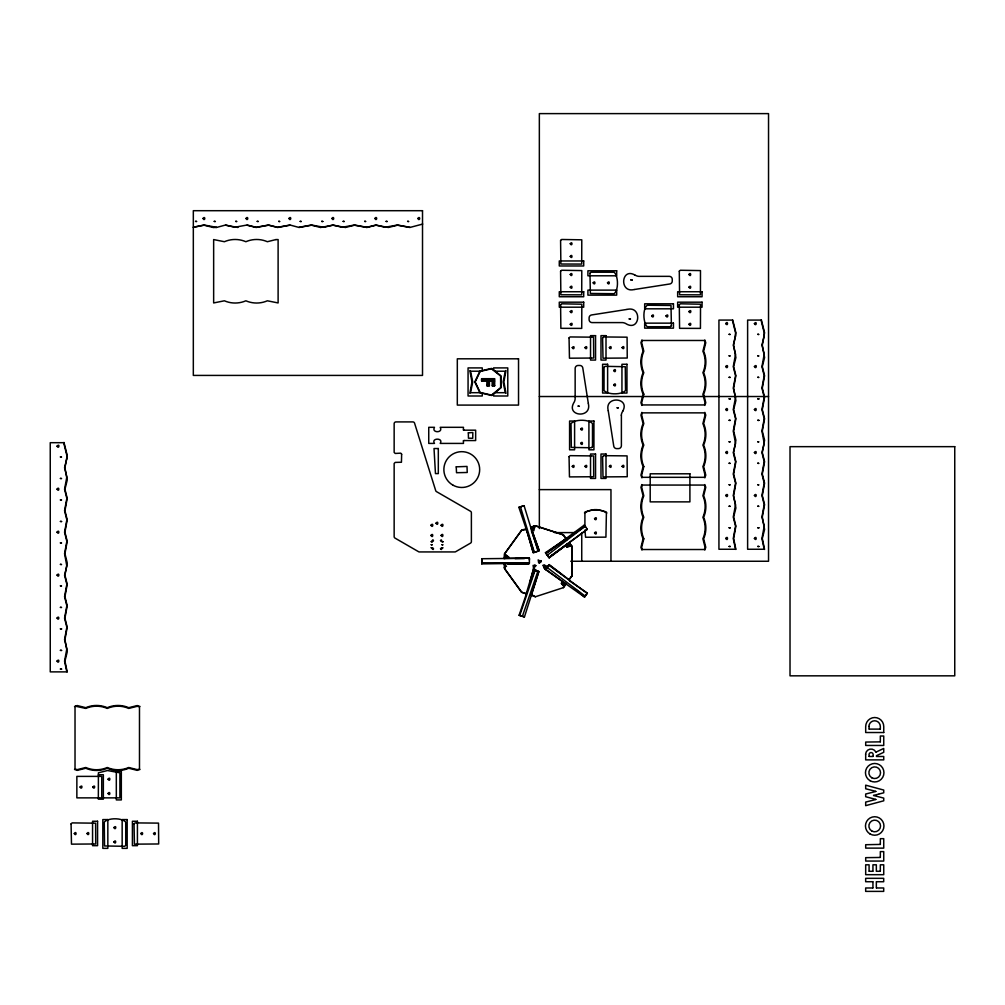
<?xml version="1.0" encoding="UTF-8"?>
<svg xmlns="http://www.w3.org/2000/svg" width="1005" height="1005" viewBox="0 0 1005 1005"><rect width="100%" height="100%" fill="white"/><g stroke="black" fill="none" stroke-linecap="round" stroke-linejoin="round"><path stroke-width="1.5" d="M504.812 563.579L481.759 563.88L481.747 558.73L529.396 558.227L529.384 563.265L507.877 563.541M529.396 559.936L529.396 558.227M481.759 563.88L481.747 558.73M571.895 576.041L571.795 546.142L569.119 542.625L566.694 547.223L569.873 546.104L571.883 546.469L571.895 576.041L569.27 579.345M566.908 539.773L563.428 534.861L535.401 525.753L530.841 527.185L539.208 550.702L533.253 552.7L526.205 528.68M504.271 563.541L504.799 569.069L521.696 592.309L526.205 593.817L534.786 565.011L535.828 565.664L533.58 568.478L529.937 582.021M508.693 557.097L506.332 556.029L504.598 553.856L504.196 558.742L508.693 557.097L504.598 553.856L521.696 530.188L526.08 528.806M561.33 542.21L566.255 538.693L545.451 552.662L549.295 557.762L549.471 557.021M529.258 558.102L505.641 558.403L506.332 556.029L504.523 557.863L504.648 553.642L521.708 530.163L526.168 529.622M538.642 571.883L531.406 594.583L535.401 596.756L563.453 587.624L566.255 583.805M527.06 591.97L519.095 615.236L524.434 616.97L538.919 571.581L533.63 569.86L536.632 570.84M563.353 587.674L565.727 583.817L544.685 568.604L543.919 567.486L544.735 564.936M519.095 615.236L519.748 615.437L535.087 570.325M530.552 581.782L534.534 570.149M519.748 615.437L522.399 616.291L537.889 571.217M561.406 583.403L561.745 582.586L565.727 583.817L563.189 585.601L561.406 583.403L564.898 584.847L563.189 585.601L561.745 582.586M505.188 565.777L504.083 567.8L521.696 592.309M622.836 411.007C630.248 397.578 604.859 395.543 608.113 410.178A8.216 8.216 0 0 0 608.213 410.681M539.522 562.863L541.004 561.644L538.19 559.911L538.655 562.624L539.522 562.863L540.941 560.677L538.718 560.941M571.895 575.739L569.106 579.822L549.245 564.634L544.685 568.604L543.215 565.275L546.418 566.016L544.685 568.604L546.079 569.446L549.245 564.634M585.199 596.116L584.558 597.058L545.577 569.571L548.868 565.099L587.171 593.39L585.199 596.116L547.122 567.498L548.868 565.099M569.621 580.928L587.397 593.101L584.558 597.058L576.305 590.073M545.577 569.571L547.122 567.498M533.253 552.7L527.135 531.62M566.694 547.223L569.534 543.466L571.883 546.469M74.521 706.477L77.259 705.56L85.777 707.683A27.11 27.11 0 0 1 107.259 707.683A27.11 27.11 0 0 1 128.741 707.683L137.245 705.56L139.996 706.477M139.996 769.453L137.245 770.37L128.741 768.247A27.11 27.11 0 0 1 107.259 768.247A27.11 27.11 0 0 1 85.777 768.247L77.259 770.37L74.521 769.453M641.881 339.979L640.951 342.718L643.087 351.222A27.11 27.11 0 0 0 643.087 372.717A27.11 27.11 0 0 0 643.087 394.199L640.951 402.704L641.881 405.442M641.881 412.364L640.951 415.103L643.087 423.62A27.11 27.11 0 0 0 643.087 445.102A27.11 27.11 0 0 0 643.087 466.584L640.951 475.089L641.881 477.84M704.844 405.442L705.774 402.704L703.651 394.199A27.11 27.11 0 0 0 703.651 372.717A27.11 27.11 0 0 0 703.651 351.222L705.774 342.718L704.844 339.979M641.881 484.561L640.951 487.299L643.087 495.804A27.11 27.11 0 0 0 643.087 517.299A27.11 27.11 0 0 0 643.087 538.781L640.951 547.285L641.881 550.037M704.844 477.84L705.774 475.089L703.651 466.584A27.11 27.11 0 0 0 703.651 445.102A27.11 27.11 0 0 0 703.651 423.62L705.774 415.103L704.844 412.364M704.844 550.037L705.774 547.285L703.651 538.781A27.11 27.11 0 0 0 703.651 517.299A27.11 27.11 0 0 0 703.651 495.804L705.774 487.299L704.844 484.561M464.285 430.266L463.318 429.977L463.481 427.313L440.203 427.313C443.582 433.18 431.095 433.142 434.474 427.313L428.746 427.313L428.746 443.419L434.474 443.419C430.73 437.753 443.946 437.703 440.203 443.419L463.481 443.419L463.33 440.693L464.285 440.466M548.818 557.335L547.298 555.25L585.086 526.231L584.294 525.087L545.929 553.378L585.086 526.231L587.322 529.283L548.944 557.511L587.322 529.283M549.295 557.762L568.415 543.517L569.534 543.466L569.873 546.104L568.415 543.517L571.795 546.142L566.569 546.582M550.702 556.129L567.888 543.529M558.868 543.981L546.557 552.788L545.451 552.662M531.406 527.939L534.22 528.253L534.999 525.728L533.793 530.816L531.406 527.939L534.999 525.728L563.428 534.861M876.096 752.054L883.734 748.449L883.734 752.318L876.41 755.71M535.401 596.756L531.293 595.362M538.655 562.624L541.004 561.644L540.941 560.677M538.077 551.23L524.082 505.666L518.869 507.324L534.132 552.474L538.441 551.079L531.381 530.753M531.909 526.997L535.401 525.753M518.869 507.324L524.082 505.666M873.634 795.432L878.609 794.126M875.757 791.488L865.682 794.025L865.682 796.726L875.858 799.402M875.782 799.515L865.682 802.078L865.682 805.658L883.734 800.797L883.734 798.096L873.521 795.47M879.161 793.975L883.734 792.807L883.734 790.056L865.682 785.169L865.682 788.762L875.858 791.362M216.502 227.469L225.56 225.02L234.655 227.293L247.042 225.02L256.149 227.293L268.536 225.02L277.631 227.293L290.018 225.02L299.075 227.469L311.5 225.208L320.557 227.469M290.018 225.208L277.631 227.469L268.536 225.208L256.149 227.469L247.042 225.208M345.418 227.469L354.476 225.208L366.863 227.469M366.9 227.469L375.958 225.208L388.345 227.469L397.452 225.208L409.839 227.469L422.69 224.077M593.792 509.673L585.639 511.721A1.432 1.432 0 0 0 584.546 513.103M634.532 289.478L669.757 283.988A2.952 2.952 0 0 0 672.257 281.073L672.257 279.29A2.952 2.952 0 0 0 669.305 276.35L638.853 276.35A8.555 8.555 0 0 1 634.683 274.83M626.818 309.452L591.593 314.954A2.952 2.952 0 0 0 589.106 317.856L589.106 319.64A2.952 2.952 0 0 0 592.046 322.592L622.497 322.592A8.555 8.555 0 0 1 626.668 324.1C640.16 331.386 642.208 306.098 627.535 309.314A8.216 8.216 0 0 0 627.032 309.414M515.088 558.642L524.422 558.554M216.452 227.293L204.078 225.02L193.148 227.293L204.078 225.208L213.135 227.469M299.126 227.293L311.5 225.02L323.886 227.293L332.994 225.02L342.089 227.293L354.476 225.02L366.863 227.293L375.958 225.02L385.066 227.293L397.452 225.02L409.839 227.293M213.173 227.469L216.452 227.469M237.946 227.469L225.56 225.208M320.608 227.469L332.994 225.208L345.368 227.469M479.888 371.209L470.554 371.209L472.702 381.95L470.554 392.691L479.875 392.691L491.646 395.493L501.018 387.779L500.967 375.82L491.571 368.408L479.925 371.134L474.787 381.925L479.9 392.754M495.113 371.209L505.289 371.209L503.141 381.95L505.289 392.691L495.05 392.691M539.346 396.523L768.536 396.523M464.36 430.178L475.654 430.178L475.654 440.554L464.36 440.554M539.346 489.623L610.965 489.623L610.965 561.255M594.143 509.636L597.158 509.636M554.496 532.6L575.689 532.6M570.74 561.255L768.536 561.255L768.536 113.615L539.346 113.615L539.346 528.555M869.225 729.115L880.179 729.115M869.225 756.476L873.006 756.476M876.41 756.476L883.734 756.476L883.734 759.881L865.682 759.881L865.682 754.328M98.339 774.755L103.352 774.755L103.352 799.163L98.339 799.163L98.415 772.807L107.51 770.534L119.897 772.807L119.897 797.87L76.857 797.87L76.857 776.388L101.744 776.388L101.744 797.87M869.225 871.285L872.805 871.285M876.498 871.285L880.179 871.285M872.805 881.724L865.669 881.724L865.669 878.32L883.697 878.32L883.697 881.724L876.498 881.724M872.805 887.98L865.669 887.98L865.669 891.385L883.697 891.385L883.697 887.98L876.498 887.98M481.722 562.787L529.396 562.838M507.412 563.705L529.107 563.843L504.309 563.679M539.208 550.702L531.331 528.643M535.828 565.664L533.077 565.388L533.58 568.478L537.374 571.041M597.51 509.673L605.663 511.721A1.432 1.432 0 0 1 606.756 513.103M537.675 571.179L538.919 571.581M521.608 592.184L525.753 593.54M522.399 616.291L524.434 616.97M537.399 571.468L533.655 570.224L536.142 571.104M634.632 274.893C621.216 267.481 619.181 292.882 633.816 289.616A8.216 8.216 0 0 0 634.318 289.515M549.396 565.25L561.72 574.383M506.495 566.443L504.422 564.031L504.799 569.069M545.929 553.378L547.298 555.25M548.064 556.293L548.944 557.511M563.076 534.735L565.84 538.58M584.294 525.087L585.664 527.035M543.215 565.275L543.919 567.486M520.452 506.834L534.321 552.411M761.35 319.816L764.579 332.756L762.305 345.142L764.579 357.554L762.305 366.624L764.579 375.732L762.305 388.118L764.579 397.214L762.305 409.6L764.579 418.708L762.305 431.095L764.579 440.19L762.305 452.577L764.579 461.672L762.305 474.059L764.579 483.166L762.305 495.553L764.579 504.623L762.305 517.035L764.579 529.447L762.305 538.517L764.579 549.446M732.67 319.816L735.899 332.756L733.637 345.142L735.899 357.554L733.637 366.624L735.899 375.707L733.637 388.118L735.899 400.505L733.637 409.6L735.899 418.708L733.637 431.095L735.899 440.19L733.637 452.577L735.899 461.672L733.637 474.059L735.899 483.166L733.637 495.553L735.899 507.965L733.637 517.035L735.899 526.105L733.637 538.517L735.899 549.446M63.981 442.439L67.209 455.378L64.948 467.765L67.209 480.176L64.948 489.247L67.209 498.354L64.948 510.728L67.209 519.836L64.948 532.223L67.209 541.318L64.948 553.705L67.209 562.813L64.948 575.199L67.209 584.294L64.948 596.681L67.209 605.776L64.948 618.163L67.209 627.233L64.948 639.657L67.209 652.031L64.948 661.139L67.209 672.056M504.598 553.856L505.641 558.403M608.264 410.894L613.754 446.12A2.952 2.952 0 0 0 616.668 448.619L618.439 448.619A2.952 2.952 0 0 0 621.392 445.667L621.392 415.216M588.277 403.181L582.787 367.956A2.952 2.952 0 0 0 579.872 365.468L578.089 365.468A2.952 2.952 0 0 0 575.149 368.408L575.149 398.859A8.555 8.555 0 0 1 573.641 403.03C566.355 416.535 591.631 418.532 588.415 403.909A8.216 8.216 0 0 0 588.314 403.394M880.33 729.002L880.33 726.628A5.716 5.716 0 0 0 874.714 720.786A5.716 5.716 0 0 0 868.923 726.489M880.33 871.134L880.33 864.803L883.734 864.803L883.734 874.689L865.682 874.689L865.682 864.803L869.086 864.803L869.086 871.134M876.347 871.134L876.347 864.803L872.943 864.803L872.943 871.134M876.347 881.837L876.347 887.867M873.157 756.363L873.157 754.34A2.085 2.085 0 0 0 869.024 754.34L869.086 756.363M872.943 881.837L872.943 887.867M869.086 726.489L869.086 729.002M584.91 526.997L584.91 513.103C588.892 508.731 602.397 508.731 606.392 513.103L605.927 537.147L585.588 537.26L584.91 530.087M581.744 532.6L581.744 561.255M506.005 370.493L503.882 381.95L506.005 393.407M493.593 370.003L493.593 367.905L507.776 367.905L507.776 395.995L493.593 395.995L493.593 393.885M482.249 370.581L482.249 367.905L468.066 367.905L468.066 395.995L482.249 395.995L482.249 393.307M469.838 370.493L471.961 381.95L469.838 393.407M865.569 754.328A5.452 5.452 0 0 1 875.895 752.054M621.278 415.203A8.555 8.555 0 0 1 622.899 411.045M880.33 741.765L880.33 736.012L883.734 736.012L883.734 745.459L865.694 745.459L865.694 742.054L880.317 741.866M880.33 844.426L865.694 844.715L865.694 848.12L883.734 848.12L883.734 838.673L880.33 838.673L880.33 844.426M880.33 857.366L880.33 851.612L883.734 851.612L883.734 861.059L865.694 861.059L865.694 857.654L880.317 857.466M57.034 446.195C59.019 449.951 60.049 442.677 57.046 446.12M57.034 489.171C59.295 492.927 59.521 485.591 57.046 489.096M57.034 532.148C59.207 535.916 59.647 528.605 57.034 532.148M60.426 456.974L61.556 457.099L60.438 456.898M57.034 575.111C59.182 578.855 59.735 571.581 57.046 575.036M60.426 478.468L61.569 478.543L60.426 478.418M60.426 499.95L61.569 500.038L60.426 499.912M60.426 521.432L61.569 521.52L60.426 521.432M57.034 618.088C59.182 621.869 59.622 614.57 57.046 618.012M60.426 542.926L61.569 543.002L60.426 542.876M57.034 661.064C58.943 664.908 59.885 657.597 57.034 661.064M60.426 564.408L61.556 564.534L60.438 564.333M60.426 585.89L61.556 586.016L60.438 585.815M60.426 607.384L61.569 607.46L60.426 607.347M60.426 628.866L61.569 628.954L60.426 628.866M60.426 650.348L61.569 650.436L60.426 650.348M60.426 669.041L61.569 669.116L60.426 669.041M74.282 833.56C76.518 837.303 76.807 830.017 74.295 833.484M80.061 787.053C81.983 790.847 83.101 783.548 80.073 786.978M86.995 833.56C89.282 837.278 89.508 829.967 87.008 833.484M92.774 787.053C94.696 790.847 95.802 783.548 92.787 786.978M108.063 779.177C110.211 782.995 110.663 775.508 108.063 779.177M108.063 793.498C110.261 797.267 110.575 789.993 108.075 793.422M113.904 827.605C115.839 831.386 116.894 824.125 113.917 827.53M113.904 841.926C116.078 845.733 116.467 838.296 113.904 841.926M140.813 833.56C142.811 837.341 143.564 830.168 140.826 833.484M153.526 833.56C155.524 837.341 156.278 830.168 153.539 833.484M195.56 221.402L196.704 221.477L195.56 221.351M202.985 218.5C205.083 222.243 205.711 215.083 202.997 218.424M214.241 221.402L215.384 221.515L214.253 221.351M235.735 221.402L236.866 221.515L235.735 221.351M245.961 218.5C248.097 222.231 248.65 214.97 245.961 218.424M257.217 221.402L258.36 221.477L257.217 221.351M278.699 221.402L279.842 221.515L278.712 221.351M288.925 218.5C290.947 222.268 291.752 215.045 288.938 218.424M300.194 221.402L301.324 221.515L300.194 221.351M321.675 221.402L322.819 221.477L321.675 221.402M331.901 218.5C334.087 222.243 334.514 214.97 331.914 218.424M343.157 221.402L344.3 221.477L343.17 221.351M364.652 221.402L365.795 221.477L364.652 221.351M374.878 218.5C377.013 222.231 377.566 214.97 374.878 218.424M386.134 221.402L387.277 221.515L386.134 221.351M407.615 221.402L408.759 221.515L407.628 221.351M417.841 218.5C419.876 222.268 420.68 215.045 417.854 218.424M430.957 525.301C433.055 529.158 433.708 521.696 430.957 525.226M430.957 535.426C433.092 539.321 433.557 531.821 430.957 535.426M431.22 544.723L432.288 544.848L431.22 544.685M431.22 541.682L432.288 541.758L431.22 541.682M431.22 547.775L432.288 547.888L431.22 547.738M432.288 540.602C434.286 542.851 433.318 538.077 432.288 540.602M432.288 548.831C434.097 551.155 433.695 546.343 432.301 548.78M436.019 523.203C438.142 527.085 438.657 519.61 436.019 523.203M440.529 540.602C442.376 542.939 441.723 538.127 440.529 540.602M441.082 525.301C443.13 529.158 443.959 521.708 441.095 525.226M440.529 548.831C442.338 551.155 441.899 546.356 440.529 548.78M441.082 535.426C443.268 539.321 443.708 531.695 441.082 535.426M441.961 544.723L443.029 544.811L441.961 544.685M441.961 541.682L443.029 541.758L441.961 541.682M441.961 547.775L443.029 547.851L441.961 547.738M570.237 243.7C572.373 247.494 572.775 240.208 570.237 243.7M570.237 256.413C572.511 260.195 572.574 252.82 570.237 256.413M570.237 274.466C572.373 278.272 572.775 270.986 570.237 274.466M570.237 287.179C572.511 290.96 572.574 283.598 570.237 287.179M570.237 311.6C572.172 315.382 573.227 308.108 570.25 311.512M570.237 324.314C572.134 328.107 573.277 320.809 570.25 324.226M572.26 347.604C574.182 351.461 575.111 344.15 572.26 347.604M572.26 466.32C574.182 470.164 575.111 462.853 572.26 466.32M580.664 429.06C582.787 432.828 583.428 425.492 580.676 428.984M580.664 443.393C582.975 447.175 583.038 439.675 580.664 443.393M584.973 347.604C586.983 351.449 587.737 344.037 584.973 347.604M584.973 466.32C586.983 470.164 587.737 462.74 584.973 466.32M593.164 282.882C595.425 286.613 595.613 279.327 593.176 282.794M594.558 518.63C596.455 522.487 597.447 515.15 594.558 518.63M594.558 532.964C596.857 536.72 597.008 529.346 594.558 532.964M607.485 282.882C609.683 286.626 610.098 279.352 607.497 282.794M609.382 347.604C611.681 351.361 611.794 343.986 609.382 347.604M609.382 466.32C611.681 470.076 611.794 462.689 609.382 466.32M613.691 370.543C615.738 374.4 616.366 366.938 613.691 370.543M613.691 384.865C615.877 388.634 616.266 381.335 613.691 384.865M622.095 347.604C624.457 351.335 624.52 343.924 622.095 347.604M622.095 466.32C624.457 470.039 624.52 462.627 622.095 466.32M651.692 315.897C653.702 319.753 654.418 312.304 651.692 315.897M666.014 315.897C667.91 319.753 668.903 312.417 666.014 315.897M688.94 274.466C691.226 278.247 691.289 270.885 688.94 274.466M688.94 287.179C691.063 290.985 691.503 283.674 688.94 287.179M688.94 311.6C690.938 315.356 691.917 308.058 688.953 311.512M688.94 324.314C691.063 328.07 691.679 320.758 688.953 324.226M725.736 323.585C728.173 327.291 728.035 319.816 725.736 323.585M725.736 366.549C727.633 370.393 728.65 363.069 725.736 366.473M725.736 409.525C728.173 413.218 728.022 405.92 725.736 409.525M729.115 334.364L730.246 334.477L729.128 334.276M725.736 452.501C728.173 456.207 728.035 448.733 725.736 452.501M729.115 355.845L730.246 355.971L729.128 355.77M729.115 377.327L730.258 377.415L729.115 377.29M725.736 495.465C727.62 499.309 728.663 491.985 725.736 495.39M729.115 398.822L730.258 398.897L729.115 398.822M729.115 420.304L730.258 420.392L729.115 420.304M729.115 441.785L730.258 441.873L729.115 441.748M725.736 538.441C727.984 542.235 728.21 534.735 725.736 538.441M729.115 463.28L730.246 463.406L729.128 463.192M729.115 484.762L730.246 484.887L729.128 484.686M729.115 506.256L730.258 506.332L729.115 506.206M729.115 527.738L730.258 527.813L729.115 527.738M729.115 546.418L730.258 546.506L729.115 546.418M754.403 323.585C756.413 327.416 757.167 320.005 754.403 323.585M754.403 366.549C756.325 370.33 757.431 363.081 754.416 366.473M754.403 409.525C756.551 413.357 757.004 405.857 754.403 409.525M757.783 334.364L758.926 334.477L757.795 334.276M754.403 452.501C756.413 456.345 757.167 448.921 754.403 452.501M757.783 355.845L758.926 355.971L757.795 355.77M757.783 377.327L758.926 377.415L757.795 377.29M754.403 495.465C756.451 499.246 757.192 491.985 754.416 495.39M757.783 398.822L758.926 398.897L757.783 398.822M757.783 420.304L758.926 420.392L757.783 420.304M757.783 441.785L758.926 441.873L757.795 441.748M754.403 538.441C756.815 542.16 756.727 534.773 754.403 538.441M757.783 463.28L758.926 463.406L757.795 463.192M757.783 484.762L758.926 484.887L757.795 484.686M757.783 506.256L758.926 506.332L757.795 506.206M757.783 527.738L758.926 527.813L757.783 527.738M757.783 546.418L758.926 546.506L757.783 546.418M71.079 823.886L71.481 844.15L95.726 843.974L95.613 823.183L72.146 822.894L71.079 823.886M125.738 845.23L124.746 846.298L104.533 845.959L104.256 822.077C108.239 817.693 121.743 817.693 125.738 822.077L125.738 845.23M134.029 823.886L134.431 844.15L158.677 843.974L158.514 823.12L135.097 822.894L134.029 823.886M560.589 240.471L560.865 264.026L581.719 264.076L581.782 239.818L561.657 239.479L560.589 240.383M560.589 271.25L560.865 294.792L581.719 294.854L581.782 270.596L561.657 270.257L560.589 271.162M560.589 304.791L560.865 328.334L581.719 328.396L581.832 304.201L561.657 303.799L560.589 304.791M569.056 337.944L569.458 358.195L593.704 358.031L593.54 337.178L570.124 336.951L569.069 337.856M569.056 456.647L569.458 476.91L593.704 476.734L593.603 455.943L570.124 455.654L569.056 456.647M589.96 273.209L590.362 293.46L614.181 293.699C618.816 289.666 618.314 276.099 614.181 272.217L590.953 272.217L589.96 273.209M592.498 446.685L591.43 447.765L571.305 447.426L571.016 423.532C574.998 419.16 588.515 419.16 592.498 423.532L592.498 446.685M602.598 337.944L603 358.195L627.246 358.031L627.082 337.178L603.666 336.951L602.611 337.856M604.043 367.315L604.043 390.543C608.025 394.927 621.53 394.927 625.525 390.543L625.286 366.725L605.111 366.323L604.043 367.24M602.598 456.647L603 476.91L627.246 476.734L627.082 455.893L603.666 455.654L602.598 456.647M671.403 325.645L670.41 326.713L647.17 326.726C643.25 322.756 642.396 309.326 647.17 305.231L671.001 305.47L671.403 325.645M679.292 271.25L679.581 294.792L700.435 294.854L700.485 270.596L680.36 270.257L679.305 271.162M679.292 304.791L679.581 328.334L700.435 328.396L700.535 304.201L680.36 303.799L679.292 304.791M578.151 406.133L579.383 406.309L578.164 406.02M617.145 407.829L618.389 407.942L617.145 407.779M629.205 318.912L630.449 319.025L629.205 318.912M630.901 279.918L632.145 280.031L630.901 279.918M456.232 466.873L456.521 472.714L467.237 472.488L467.011 466.433L456.232 466.823M468.33 432.841L468.456 438.193L472.752 438.268L472.827 432.539L468.33 432.791M401.636 454.235L401.447 462.25L395.229 462.401L394.148 463.481L394.148 536.57A1.796 1.796 0 0 0 395.053 538.127L418.545 551.695A1.796 1.796 0 0 0 419.437 551.933L454.813 551.933A1.796 1.796 0 0 0 455.705 551.695L470.478 543.152A1.796 1.796 0 0 0 471.383 541.607L471.383 512.801A1.796 1.796 0 0 0 470.478 511.256L436.522 491.646A1.796 1.796 0 0 1 435.705 490.628L414.563 423.168A1.796 1.796 0 0 0 412.854 421.912L395.945 421.912A1.796 1.796 0 0 0 394.148 423.695L394.148 452.376L395.229 453.456L400.756 453.155L401.636 454.235M66.845 458.657L64.571 467.765L66.845 476.86L64.571 489.247L66.845 498.354L64.571 510.728L66.845 519.836L64.571 532.223L66.845 541.318L64.571 553.705L66.845 566.091L64.571 575.199L66.845 584.294L64.571 596.681L66.845 605.776L64.571 618.163L66.845 627.271L64.571 639.657L66.845 648.753L64.571 661.139L66.845 671.88L50.25 671.88L50.25 442.69L63.679 442.69L66.845 455.378L66.845 458.657M643.816 394.199L641.667 402.791L642.383 404.94L704.342 404.94L705.058 402.791L702.91 394.199A26.947 26.947 0 0 0 702.91 372.717A26.947 26.947 0 0 0 702.91 351.222L705.058 342.63L704.342 340.481L642.383 340.481L641.667 342.63L643.816 351.222A26.947 26.947 0 0 0 643.816 372.717A26.947 26.947 0 0 0 643.816 394.199M643.816 466.584L641.667 475.177L642.383 477.325L704.342 477.325L705.058 475.177L702.91 466.584A26.947 26.947 0 0 0 702.91 445.102A26.947 26.947 0 0 0 702.91 423.62L705.058 415.015L704.342 412.867L642.383 412.867L641.667 415.015L643.816 423.62A26.947 26.947 0 0 0 643.816 445.102A26.947 26.947 0 0 0 643.816 466.584M643.816 538.781L641.667 547.373L642.383 549.521L704.342 549.521L705.058 547.373L702.91 538.781A26.947 26.947 0 0 0 702.91 517.299A26.947 26.947 0 0 0 702.91 495.804L705.058 487.211L704.342 485.063L642.383 485.063L641.667 487.211L643.816 495.804A26.947 26.947 0 0 0 643.816 517.299A26.947 26.947 0 0 0 643.816 538.781M735.547 336.047L733.261 345.142L735.547 354.25L733.261 366.624L735.547 375.732L733.261 388.118L735.547 397.214L733.261 409.6L735.547 418.708L733.261 431.095L735.547 443.469L733.261 452.577L735.547 461.672L733.261 474.059L735.547 483.166L733.261 495.553L735.547 504.648L733.261 517.035L735.547 526.13L733.261 538.517L735.547 549.258L718.939 549.258L718.939 320.08L732.369 320.08L735.547 332.756L735.547 336.047M764.215 336.047L761.941 345.142L764.215 354.25L761.941 366.624L764.215 375.732L761.941 388.118L764.215 397.214L761.941 409.6L764.215 418.708L761.941 431.095L764.215 443.469L761.941 452.577L764.215 461.672L761.941 474.059L764.215 483.166L761.941 495.553L764.215 504.648L761.941 517.035L764.215 526.13L761.941 538.517L764.215 549.258L747.62 549.258L747.62 320.08L761.049 320.08L764.215 332.756L764.215 336.047M480.176 371.435L475.177 381.925L480.151 392.452L491.546 395.103L500.666 387.616L500.603 375.996L491.483 368.797L480.176 371.435M493.744 379.89L494.686 380.97L494.686 378.935L493.744 379.89M75.739 706.276L75.023 706.992L75.023 768.938L77.171 769.654L85.777 767.506A26.947 26.947 0 0 0 107.259 767.506A26.947 26.947 0 0 0 128.741 767.506L137.333 769.654L139.481 768.938L139.481 706.992L137.333 706.276L128.741 708.424A26.947 26.947 0 0 0 107.259 708.424A26.947 26.947 0 0 0 85.777 708.424L75.739 706.276M482.551 379.953L481.533 380.97L481.533 378.935L482.551 379.953M482.852 380.129L481.772 381.209L486.634 381.209L487.714 380.129L482.852 380.129M487.965 380.355L486.872 381.435L486.872 385.706L487.965 384.614L487.965 380.355M488.129 384.928L487.111 385.945L489.159 385.945L488.129 384.928M493.028 380.129L491.935 381.209L489.623 381.209L488.543 380.129L493.028 380.129M494.447 378.697L493.367 379.79L482.852 379.79L481.772 378.697L494.447 378.697M493.254 380.367L492.174 381.448L492.174 385.706L493.254 384.626L493.254 380.367M493.43 384.928L492.412 385.945L494.435 385.945L493.43 384.928M275.96 239.567L267.368 241.715A26.947 26.947 0 0 0 245.873 241.715A26.947 26.947 0 0 0 224.391 241.715L213.65 239.567L213.65 302.945L224.391 300.797A26.947 26.947 0 0 0 245.873 300.797A26.947 26.947 0 0 0 267.368 300.797L278.109 302.945L278.109 239.567L275.96 239.567M422.515 210.698L193.324 210.698L193.324 375.418L422.515 375.418L422.515 210.698M583.704 260.961L559.283 260.961L559.283 265.973L583.704 265.973L583.704 260.961M616.681 270.785L587.912 270.785L587.912 275.797L616.681 275.797L616.681 270.785M616.681 290.118L587.912 290.118L587.912 295.131L616.681 295.131L616.681 290.118M583.704 291.739L559.283 291.739L559.283 296.751L583.704 296.751L583.704 291.739M702.068 291.739L677.659 291.739L677.659 296.751L702.068 296.751L702.068 291.739M583.704 302.178L559.283 302.178L559.283 307.191L583.704 307.191L583.704 302.178M702.068 302.178L677.659 302.178L677.659 307.191L702.068 307.191L702.068 302.178M673.451 303.799L644.682 303.799L644.682 308.811L673.451 308.811L673.451 303.799M673.451 323.145L644.682 323.145L644.682 328.158L673.451 328.158L673.451 323.145M595.55 335.645L590.538 335.645L590.538 360.066L595.55 360.066L595.55 335.645M606.002 335.645L600.99 335.645L600.99 360.066L606.002 360.066L606.002 335.645M518.53 358.81L457.313 358.81L457.313 405.09L518.53 405.09L518.53 358.81M607.623 364.275L602.598 364.275L602.598 393.043L607.623 393.043L607.623 364.275M626.957 364.275L621.944 364.275L621.944 393.043L626.957 393.043L626.957 364.275M574.596 421.045L569.584 421.045L569.584 449.813L574.596 449.813L574.596 421.045M593.93 421.045L588.917 421.045L588.917 449.813L593.93 449.813L593.93 421.045M954.75 446.66L790.018 446.66L790.018 675.837L954.75 675.837L954.75 446.66M438.318 448.532L434.022 448.532L435.454 473.594L438.318 473.594L438.318 448.532M595.55 454.021L590.538 454.021L590.538 478.43L595.55 478.43L595.55 454.021M606.002 454.021L600.99 454.021L600.99 478.43L606.002 478.43L606.002 454.021M689.907 473.795L650.197 473.795L650.197 501.872L689.907 501.872L689.907 473.795M883.734 732.519L865.682 732.519L865.682 726.602A9.058 9.058 0 0 1 874.702 717.52A9.058 9.058 0 0 1 883.759 726.602L883.734 732.519M121.329 771.149L116.316 771.149L116.316 799.917L121.329 799.917L121.329 771.149M107.837 819.577L102.824 819.577L102.824 848.358L107.837 848.358L107.837 819.577M127.17 819.577L122.158 819.577L122.158 848.358L127.17 848.358L127.17 819.577M97.573 821.261L92.561 821.261L92.561 845.67L97.573 845.67L97.573 821.261M137.421 821.261L132.409 821.261L132.409 845.67L137.421 845.67L137.421 821.261M494.686 385.706L493.593 384.626L493.593 380.355L494.674 381.448L494.686 385.706M489.385 381.448L488.304 380.355L488.304 384.614L489.385 385.706L489.385 381.448M871.787 777.77A5.829 5.829 0 0 0 880.543 772.719A5.829 5.829 0 0 0 871.787 767.669A5.829 5.829 0 0 0 871.787 777.77M870.079 780.722A9.246 9.246 0 0 0 883.948 772.719A9.246 9.246 0 0 0 870.079 764.705A9.246 9.246 0 0 0 870.079 780.722M871.787 831.022A5.829 5.829 0 0 0 880.543 825.972A5.829 5.829 0 0 0 871.787 820.922A5.829 5.829 0 0 0 871.787 831.022M870.079 833.987A9.246 9.246 0 0 0 883.948 825.972A9.246 9.246 0 0 0 870.079 817.97A9.246 9.246 0 0 0 870.079 833.987M452.815 485.076A17.902 17.902 0 0 0 479.674 469.574A17.902 17.902 0 0 0 452.815 454.072A17.902 17.902 0 0 0 452.815 485.076"/></g></svg>
